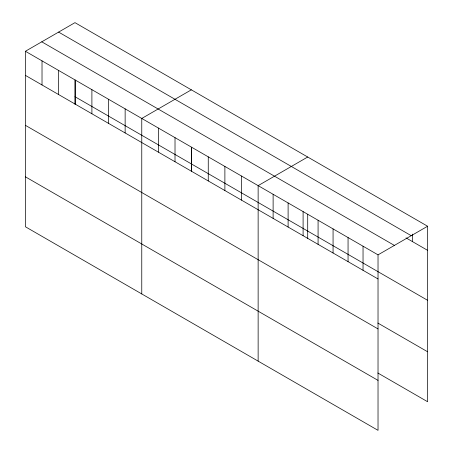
<?xml version="1.0" encoding="UTF-8"?>
<svg xmlns="http://www.w3.org/2000/svg" width="453" height="453" viewBox="0 0 453 453"><rect width="100%" height="100%" fill="white"/><g stroke="black" fill="none" stroke-linecap="round" stroke-linejoin="round"><path stroke-width="0.68" d="M25.402 51.268L378.029 254.858L378.029 430.35L25.402 226.76L25.402 51.268L74.972 22.65L427.598 226.24L427.598 401.732L377.847 373.006M191.342 89.836L141.766 118.454L141.766 293.946M307.706 157.015L258.136 185.639L258.136 361.132M378.029 254.858L427.598 226.24M58.613 32.095L411.239 235.685M406.018 237.882L427.598 250.339M41.761 41.823L394.387 245.413M74.972 96.71L427.598 300.299M25.402 75.374L378.029 278.957M377.847 323.046L427.598 351.771M25.402 125.328L378.029 328.918M25.402 176.806L378.029 380.39M412.615 234.11L412.615 241.687M363.04 246.206L363.04 270.305M348.057 237.553L348.057 261.653M333.068 228.901L333.068 253.001M318.08 220.249L318.08 244.348M307.706 214.422L307.706 238.629M303.097 211.596L303.097 235.696M288.108 202.944L288.108 227.044M273.119 194.292L273.119 218.391M241.511 176.041L241.511 200.141M224.886 166.444L224.886 190.543M208.261 156.846L208.261 180.945M191.636 147.248L191.636 171.347M191.342 147.242L191.342 171.444M175.017 137.65L175.017 161.749M158.391 128.052L158.391 152.151M125.141 108.856L125.141 132.956M108.522 99.258L108.522 123.358M91.897 89.66L91.897 113.76M75.272 80.062L75.272 104.167M74.972 80.056L74.972 104.258M58.647 70.464L58.647 94.569M42.021 60.866L42.021 84.971"/></g></svg>
